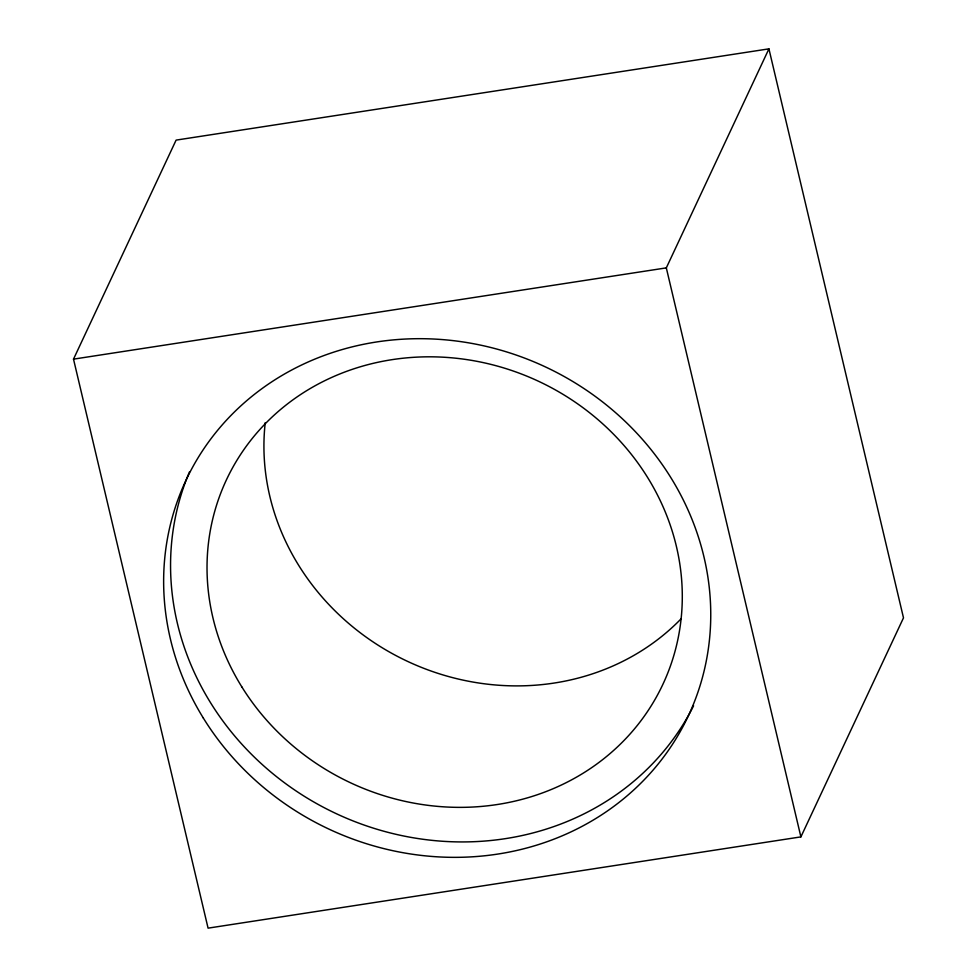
<?xml version="1.0" encoding="UTF-8"?>
<svg xmlns="http://www.w3.org/2000/svg" width="977" height="977" viewBox="0 0 977 977"><rect width="100%" height="100%" fill="white"/><g stroke="black" fill="none" stroke-linecap="round" stroke-linejoin="round"><path stroke-width="1.47" d="M73.507 359.145L176.104 140.114L768.923 48.85L903.493 617.855L800.896 836.886L208.077 928.15L73.507 359.145L666.314 267.881L768.923 48.85M666.314 267.881L800.896 836.886M693.585 705.797A277.981 255.693 25.1 0 1 337.187 814.097A277.981 255.693 25.1 0 1 189.489 471.867M681.14 618.771A240.989 221.669 25.1 0 1 406.896 661.063A240.989 221.669 25.1 0 1 265.243 422.601M203.326 718.046A277.419 255.18 25.1 0 0 677.024 737.085A277.419 255.18 25.1 0 0 431.236 338.921A277.419 255.18 25.1 0 0 203.326 718.046M241.954 687.087A240.989 221.669 25.1 0 0 653.418 702.182A240.989 221.669 25.1 0 0 438.6 356.984A240.989 221.669 25.1 0 0 241.954 687.087"/></g></svg>
